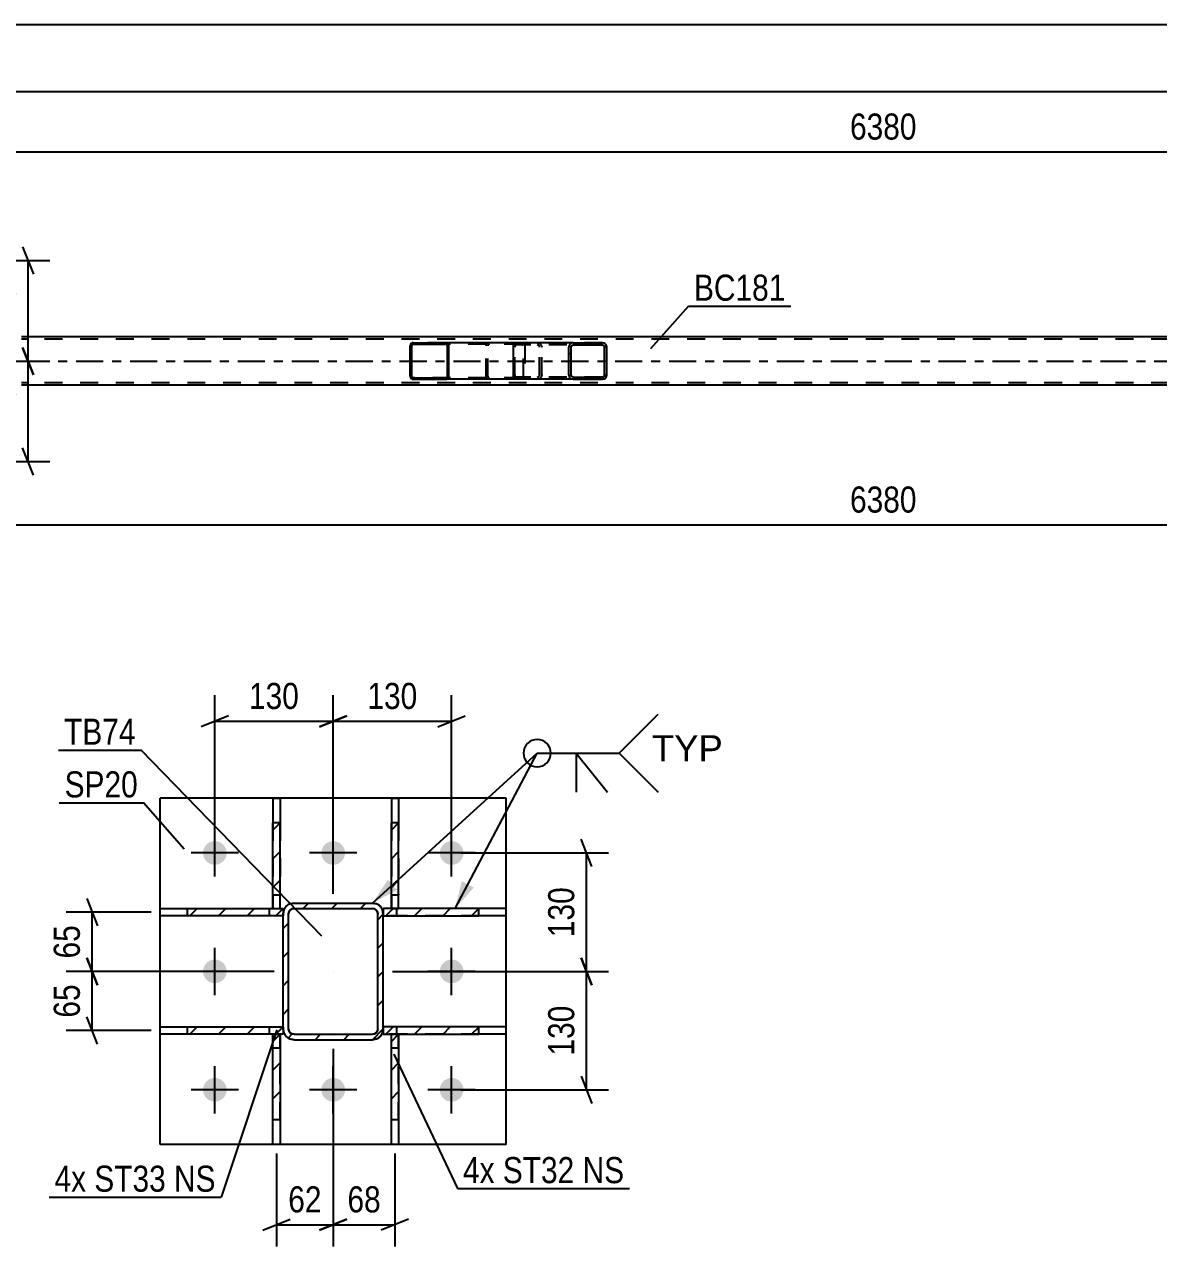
# Model space of a CAD drawing. Header units: millimetres. Extents: x 0 to 841, y 0 to 594.
# Drawn here: x 278.8 to 403.3, y 135.2 to 269.4 of the extents above; entities that cross this region are included whole.
import ezdxf

# ---------------------------------------------------------------- set-up
doc = ezdxf.new("R2010")
doc.units = ezdxf.units.MM
doc.linetypes.add('DXK_LINE_DOT2', pattern=[3.9198, 1.9599, -1.9599])
doc.linetypes.add('DXK_LINE_DOT3', pattern=[5.9187, 2.979, -0.9799, 0.9799, -0.9799])
doc.styles.add('Arial', font='ARIAL.TTF', dxfattribs={"height": 0.2})
doc.styles.add('Arial Narrow', font='ARIALN.TTF', dxfattribs={"height": 0.2})

# ---------------------------------------------------------------- blocks, each defined once
blk = doc.blocks.new('Part-318887466-3174 - 3094')
at = {"color": 7, "linetype": 'DXK_LINE_DOT2'}
for p, q in [((769.03, 234.81), (106.92, 234.81)), ((769.03, 230.01), (106.92, 230.01))]:
    blk.add_line(p, q, dxfattribs=at)
at = {"color": 2, "linetype": 'Continuous'}
for p, q in [((499.92, 235.05), (250.7, 235.05)), ((499.92, 229.77), (250.7, 229.77))]:
    blk.add_line(p, q, dxfattribs=at)
at = {"color": 7, "linetype": 'DXK_LINE_DOT3'}
blk.add_line((106.92, 232.41), (769.03, 232.41), dxfattribs=at)
blk = doc.blocks.new('Part-318887466-3285 - 3094')
at = {"linetype": 'Continuous'}
h = blk.add_hatch(dxfattribs=at)
h.set_pattern_fill('', scale=0.7, style=0, pattern_type=0)
h.set_pattern_definition([(45, (325.3882, 234.2121), (-1.57154, 1.57154), [])])
h.paths.add_polyline_path([(325.41, 234.09), (325.39, 234.21), (325.31, 234.32), (325.2, 234.39), (325.07, 234.41), (321.5, 234.41), (321.37, 234.39), (321.26, 234.32), (321.18, 234.21), (321.16, 234.09), (321.16, 230.73), (321.18, 230.61), (321.26, 230.5), (321.37, 230.43), (321.5, 230.41), (325.07, 230.41), (325.2, 230.43), (325.31, 230.5), (325.39, 230.61), (325.41, 230.73)])
h.paths.add_polyline_path([(325.23, 230.67), (325.19, 230.62), (325.14, 230.58), (325.07, 230.57), (321.5, 230.57), (321.43, 230.58), (321.38, 230.62), (321.34, 230.67), (321.33, 230.73), (321.33, 234.09), (321.34, 234.15), (321.38, 234.2), (321.43, 234.24), (321.5, 234.25), (325.07, 234.25), (325.14, 234.24), (325.19, 234.2), (325.23, 234.15), (325.24, 234.09), (325.24, 230.73)])
at = {"color": 2, "linetype": 'Continuous'}
for p, q in [((321.18, 234.21), (321.16, 234.09)), ((321.16, 230.73), (321.16, 234.09)), ((321.33, 234.09), (321.34, 234.15)), ((321.33, 230.73), (321.33, 234.09)), ((321.34, 234.15), (321.38, 234.2)), ((321.5, 234.41), (321.37, 234.39)), ((321.38, 234.2), (321.43, 234.24)), ((321.43, 234.24), (321.5, 234.25)), ((321.5, 234.41), (325.07, 234.41)), ((321.5, 234.25), (325.07, 234.25)), ((332.77, 234.41), (325.07, 234.41)), ((325.2, 234.39), (325.07, 234.41)), ((325.07, 234.25), (325.14, 234.24)), ((325.14, 234.24), (325.19, 234.2)), ((325.19, 234.2), (325.23, 234.15)), ((325.23, 234.15), (325.24, 234.09)), ((325.24, 230.73), (325.24, 234.09)), ((325.41, 234.09), (325.39, 234.21)), ((325.41, 230.73), (325.41, 234.09)), ((321.16, 230.73), (321.18, 230.61)), ((321.34, 230.67), (321.33, 230.73)), ((321.38, 230.62), (321.34, 230.67)), ((321.37, 230.43), (321.5, 230.41)), ((321.43, 230.58), (321.38, 230.62)), ((321.5, 230.57), (321.43, 230.58)), ((321.5, 230.57), (325.07, 230.57)), ((321.5, 230.41), (325.07, 230.41)), ((325.14, 230.58), (325.07, 230.57)), ((325.07, 230.41), (325.2, 230.43)), ((332.77, 230.41), (325.07, 230.41)), ((325.19, 230.62), (325.14, 230.58)), ((325.23, 230.67), (325.19, 230.62)), ((325.24, 230.73), (325.23, 230.67)), ((325.39, 230.61), (325.41, 230.73))]:
    blk.add_line(p, q, dxfattribs=at)
at = {"color": 7, "linetype": 'DXK_LINE_DOT2'}
for p, q in [((325.07, 234.41), (321.5, 234.41)), ((333.42, 234.25), (321.5, 234.25)), ((329.51, 234.09), (329.53, 234.21)), ((329.51, 230.73), (329.51, 234.09)), ((329.69, 234.15), (329.68, 234.09)), ((329.68, 230.73), (329.68, 234.09)), ((329.73, 234.2), (329.69, 234.15)), ((329.72, 234.39), (329.85, 234.41)), ((329.78, 234.24), (329.73, 234.2)), ((329.85, 234.25), (329.78, 234.24)), ((333.42, 234.41), (332.77, 234.41)), ((333.42, 234.41), (333.55, 234.39)), ((333.49, 234.24), (333.42, 234.25)), ((333.54, 234.2), (333.49, 234.24)), ((333.58, 234.15), (333.54, 234.2)), ((333.59, 234.09), (333.58, 234.15)), ((333.59, 230.73), (333.59, 234.09)), ((333.74, 234.21), (333.76, 234.09)), ((333.76, 234.09), (333.76, 230.73)), ((333.42, 230.57), (321.5, 230.57)), ((325.07, 230.41), (321.5, 230.41)), ((329.53, 230.61), (329.51, 230.73)), ((329.68, 230.73), (329.69, 230.67)), ((329.69, 230.67), (329.73, 230.62)), ((329.85, 230.41), (329.72, 230.43)), ((329.73, 230.62), (329.74, 230.61)), ((329.74, 230.61), (329.78, 230.58)), ((329.78, 230.58), (329.85, 230.57)), ((333.42, 230.41), (332.77, 230.41)), ((333.42, 230.57), (333.49, 230.58)), ((333.55, 230.43), (333.42, 230.41)), ((333.49, 230.58), (333.54, 230.62)), ((333.54, 230.62), (333.58, 230.67)), ((333.58, 230.67), (333.59, 230.73)), ((333.76, 230.73), (333.74, 230.61))]:
    blk.add_line(p, q, dxfattribs=at)
at = {"color": 2, "linetype": 'Continuous'}
for centre, start, end in [((321.48, 234.08), 110.7583, 155.68), ((325.09, 234.08), 24.32, 69.2417), ((321.48, 230.74), 204.32, 249.2417), ((325.09, 230.74), 290.7583, 335.68)]:
    blk.add_arc(centre, 0.331, start, end, dxfattribs=at)
at = {"color": 7, "linetype": 'DXK_LINE_DOT2'}
for centre, start, end in [((329.83, 234.08), 110.7583, 155.68), ((333.44, 234.08), 24.32, 69.2417), ((329.83, 230.74), 204.32, 249.2417), ((333.44, 230.74), 290.7583, 335.68)]:
    blk.add_arc(centre, 0.331, start, end, dxfattribs=at)
blk = doc.blocks.new('Part-318887466-3310 - 3094')
at = {"linetype": 'Continuous'}
h = blk.add_hatch(dxfattribs=at)
h.set_pattern_fill('', scale=0.7, style=0, pattern_type=0)
h.set_pattern_definition([(45, (342.7202, 234.1134), (-1.57154, 1.57154), [])])
h.paths.add_polyline_path([(342.76, 233.93), (342.72, 234.11), (342.61, 234.27), (342.45, 234.37), (342.26, 234.41), (339.07, 234.41), (338.88, 234.37), (338.72, 234.27), (338.61, 234.11), (338.57, 233.93), (338.57, 230.89), (338.61, 230.71), (338.72, 230.55), (338.88, 230.45), (339.07, 230.41), (342.26, 230.41), (342.45, 230.45), (342.61, 230.55), (342.72, 230.71), (342.76, 230.89)])
h.paths.add_polyline_path([(342.49, 230.8), (342.43, 230.72), (342.35, 230.67), (342.26, 230.65), (339.07, 230.65), (338.98, 230.67), (338.89, 230.72), (338.84, 230.8), (338.82, 230.89), (338.82, 233.93), (338.84, 234.02), (338.89, 234.1), (338.98, 234.15), (339.07, 234.17), (342.26, 234.17), (342.35, 234.15), (342.43, 234.1), (342.49, 234.02), (342.51, 233.93), (342.51, 230.89)])
at = {"color": 2, "linetype": 'Continuous'}
for p, q in [((332.5, 233.93), (332.52, 234.11)), ((332.5, 230.89), (332.5, 233.93)), ((332.52, 234.11), (332.58, 234.27)), ((332.58, 234.27), (332.67, 234.37)), ((332.67, 234.37), (332.77, 234.41)), ((339.07, 234.41), (332.77, 234.41)), ((338.61, 234.11), (338.57, 233.93)), ((338.57, 230.89), (338.57, 233.93)), ((338.82, 233.93), (338.84, 234.02)), ((338.82, 230.89), (338.82, 233.93)), ((338.84, 234.02), (338.89, 234.1)), ((339.07, 234.41), (338.88, 234.37)), ((338.89, 234.1), (338.98, 234.15)), ((338.98, 234.15), (339.07, 234.17)), ((339.07, 234.41), (342.26, 234.41)), ((339.07, 234.17), (342.26, 234.17)), ((342.45, 234.37), (342.26, 234.41)), ((342.26, 234.17), (342.35, 234.15)), ((342.35, 234.15), (342.43, 234.1)), ((342.43, 234.1), (342.49, 234.02)), ((342.49, 234.02), (342.51, 233.93)), ((342.51, 230.89), (342.51, 233.93)), ((342.76, 233.93), (342.72, 234.11)), ((342.76, 230.89), (342.76, 233.93)), ((332.52, 230.71), (332.5, 230.89)), ((338.57, 230.89), (338.61, 230.71)), ((338.84, 230.8), (338.82, 230.89)), ((338.89, 230.72), (338.84, 230.8)), ((342.49, 230.8), (342.43, 230.72)), ((342.51, 230.89), (342.49, 230.8)), ((342.72, 230.71), (342.76, 230.89)), ((332.58, 230.55), (332.52, 230.71)), ((332.67, 230.45), (332.58, 230.55)), ((332.77, 230.41), (332.67, 230.45)), ((339.07, 230.41), (332.77, 230.41)), ((338.88, 230.45), (339.07, 230.41)), ((338.98, 230.67), (338.89, 230.72)), ((339.07, 230.65), (338.98, 230.67)), ((339.07, 230.65), (342.26, 230.65)), ((339.07, 230.41), (342.26, 230.41)), ((342.35, 230.67), (342.26, 230.65)), ((342.26, 230.41), (342.45, 230.45)), ((342.43, 230.72), (342.35, 230.67))]:
    blk.add_line(p, q, dxfattribs=at)
at = {"color": 7, "linetype": 'DXK_LINE_DOT2'}
for p, q in [((332.65, 234.02), (332.64, 233.93)), ((332.64, 230.89), (332.64, 233.93)), ((332.68, 234.1), (332.65, 234.02)), ((332.72, 234.15), (332.68, 234.1)), ((332.77, 234.17), (332.72, 234.15)), ((342.26, 234.17), (332.77, 234.17)), ((333.76, 234.17), (333.76, 234.41)), ((335.11, 234.41), (335.3, 234.37)), ((335.2, 234.15), (335.11, 234.17)), ((335.28, 234.1), (335.2, 234.15)), ((335.34, 234.02), (335.28, 234.1)), ((335.36, 233.93), (335.34, 234.02)), ((335.36, 230.89), (335.36, 233.93)), ((335.57, 234.11), (335.61, 233.93)), ((335.61, 230.89), (335.61, 233.93)), ((342.26, 234.41), (339.07, 234.41)), ((332.64, 230.89), (332.65, 230.8)), ((332.65, 230.8), (332.68, 230.72)), ((335.28, 230.72), (335.34, 230.8)), ((335.34, 230.8), (335.36, 230.89)), ((335.61, 230.89), (335.57, 230.71)), ((332.68, 230.72), (332.72, 230.67)), ((332.72, 230.67), (332.77, 230.65)), ((342.26, 230.65), (332.77, 230.65)), ((333.76, 230.41), (333.76, 230.65)), ((335.11, 230.65), (335.2, 230.67)), ((335.3, 230.45), (335.11, 230.41)), ((335.2, 230.67), (335.28, 230.72)), ((342.26, 230.41), (339.07, 230.41))]:
    blk.add_line(p, q, dxfattribs=at)
for centre, start, end in [((335.12, 233.91), 23.8494, 68.8059), ((335.12, 230.9), 291.1941, 336.1506)]:
    blk.add_arc(centre, 0.492, start, end, dxfattribs=at)
at = {"color": 2, "linetype": 'Continuous'}
for centre, start, end in [((339.06, 233.91), 111.1941, 156.1506), ((342.27, 233.91), 23.8494, 68.8059), ((339.06, 230.9), 203.8494, 248.8059), ((342.27, 230.9), 291.1941, 336.1506)]:
    blk.add_arc(centre, 0.492, start, end, dxfattribs=at)
blk = doc.blocks.new('Part-318887466-6479 - 6443')
at = {"linetype": 'Continuous'}
h = blk.add_hatch(dxfattribs=at)
h.set_pattern_fill('', scale=0.7, style=0, pattern_type=0)
h.set_pattern_definition([(45, (307.206, 159.298), (-1.57154, 1.57154), [])])
h.paths.add_polyline_path([(307.21, 158.5), (307.21, 159.3), (296.71, 159.3), (296.71, 158.5)])
at = {"color": 2, "linetype": 'Continuous'}
for p, q in [((293.71, 158.5), (293.71, 159.3)), ((293.71, 159.3), (296.71, 159.3)), ((296.71, 158.5), (293.71, 158.5)), ((296.71, 159.3), (307.21, 159.3)), ((296.71, 158.5), (296.71, 159.3)), ((307.21, 158.5), (296.71, 158.5)), ((307.21, 159.3), (307.21, 158.5))]:
    blk.add_line(p, q, dxfattribs=at)
at = {"color": 7, "linetype": 'DXK_LINE_DOT2'}
for p, q in [((296.71, 159.3), (307.21, 159.3)), ((307.21, 158.5), (296.71, 158.5)), ((305.71, 158.5), (305.71, 159.3)), ((307.21, 159.3), (307.21, 158.5))]:
    blk.add_line(p, q, dxfattribs=at)
blk = doc.blocks.new('Part-318887466-6553 - 6443')
at = {"linetype": 'Continuous'}
h = blk.add_hatch(dxfattribs=at)
h.set_pattern_fill('', scale=0.7, style=0, pattern_type=0)
h.set_pattern_definition([(45, (306.8907, 181.7103), (-1.57154, 1.57154), [])])
h.paths.add_polyline_path([(306.89, 172.31), (306.89, 181.71), (306.09, 181.71), (306.09, 172.31)])
at = {"color": 2, "linetype": 'Continuous'}
for p, q in [((306.09, 184.4), (306.09, 181.71)), ((306.09, 184.4), (306.89, 184.4)), ((306.89, 184.4), (306.89, 181.71)), ((306.09, 172.31), (306.09, 181.71)), ((306.89, 181.71), (306.09, 181.71)), ((306.89, 172.31), (306.89, 181.71)), ((306.09, 172.31), (306.89, 172.31))]:
    blk.add_line(p, q, dxfattribs=at)
at = {"color": 7, "linetype": 'DXK_LINE_DOT2'}
for p, q in [((306.09, 181.71), (306.09, 172.31)), ((306.89, 181.71), (306.89, 173.81)), ((306.09, 173.81), (306.89, 173.81)), ((306.89, 172.31), (306.89, 173.81)), ((306.09, 172.31), (306.89, 172.31))]:
    blk.add_line(p, q, dxfattribs=at)
blk = doc.blocks.new('Part-318887466-6505 - 6443')
at = {"linetype": 'Continuous'}
h = blk.add_hatch(dxfattribs=at)
h.set_pattern_fill('', scale=0.7, style=0, pattern_type=0)
h.set_pattern_definition([(45, (318.2061, 159.0993), (-1.57154, 1.57154), [])])
h.paths.add_polyline_path([(318.11, 158.64), (318.21, 159.1), (318.21, 171.7), (318.11, 172.16), (317.85, 172.55), (317.47, 172.81), (317.01, 172.9), (308.41, 172.9), (307.95, 172.81), (307.56, 172.55), (307.3, 172.16), (307.21, 171.7), (307.21, 159.1), (307.3, 158.64), (307.56, 158.25), (307.95, 157.99), (308.41, 157.9), (317.01, 157.9), (317.47, 157.99), (317.85, 158.25)])
h.paths.add_polyline_path([(317.24, 158.54), (317.01, 158.5), (308.41, 158.5), (308.18, 158.54), (307.98, 158.67), (307.85, 158.87), (307.81, 159.1), (307.81, 171.7), (307.85, 171.93), (307.98, 172.12), (308.18, 172.25), (308.41, 172.3), (317.01, 172.3), (317.24, 172.25), (317.43, 172.12), (317.56, 171.93), (317.61, 171.7), (317.61, 159.1), (317.56, 158.87), (317.43, 158.67)])
at = {"color": 7, "linetype": 'DXK_LINE_DOT2'}
for p, q in [((307.21, 171.7), (307.3, 172.16)), ((307.85, 171.93), (307.81, 171.7)), ((307.98, 172.12), (307.85, 171.93)), ((307.95, 172.81), (308.41, 172.9)), ((308.18, 172.25), (307.98, 172.12)), ((308.41, 172.3), (308.18, 172.25)), ((308.41, 172.9), (317.01, 172.9)), ((308.41, 172.3), (317.01, 172.3)), ((317.01, 172.9), (317.47, 172.81)), ((317.24, 172.25), (317.01, 172.3)), ((317.43, 172.12), (317.24, 172.25)), ((317.56, 171.93), (317.43, 172.12)), ((317.61, 171.7), (317.56, 171.93)), ((318.11, 172.16), (318.21, 171.7)), ((307.21, 159.1), (307.21, 171.7)), ((307.81, 159.1), (307.81, 171.7)), ((317.61, 159.1), (317.61, 171.7)), ((318.21, 159.1), (318.21, 171.7)), ((307.3, 158.64), (307.21, 159.1)), ((307.81, 159.1), (307.85, 158.87)), ((307.85, 158.87), (307.98, 158.67)), ((307.98, 158.67), (308.18, 158.54)), ((308.18, 158.54), (308.41, 158.5)), ((308.41, 158.5), (317.01, 158.5)), ((317.01, 158.5), (317.24, 158.54)), ((317.24, 158.54), (317.43, 158.67)), ((317.43, 158.67), (317.56, 158.87)), ((317.56, 158.87), (317.61, 159.1)), ((318.21, 159.1), (318.11, 158.64)), ((308.41, 157.9), (307.95, 157.99)), ((308.41, 157.9), (317.01, 157.9)), ((317.47, 157.99), (317.01, 157.9))]:
    blk.add_line(p, q, dxfattribs=at)
at = {"color": 2, "linetype": 'Continuous'}
for p, q in [((307.3, 172.16), (307.21, 171.7)), ((307.81, 171.7), (307.85, 171.93)), ((307.85, 171.93), (307.98, 172.12)), ((308.41, 172.9), (307.95, 172.81)), ((307.98, 172.12), (308.18, 172.25)), ((308.18, 172.25), (308.41, 172.3)), ((308.41, 172.9), (317.01, 172.9)), ((308.41, 172.3), (317.01, 172.3)), ((317.47, 172.81), (317.01, 172.9)), ((317.01, 172.3), (317.24, 172.25)), ((317.24, 172.25), (317.43, 172.12)), ((317.43, 172.12), (317.56, 171.93)), ((317.56, 171.93), (317.61, 171.7)), ((318.21, 171.7), (318.11, 172.16)), ((307.21, 159.1), (307.21, 171.7)), ((307.81, 159.1), (307.81, 171.7)), ((317.61, 159.1), (317.61, 171.7)), ((318.21, 159.1), (318.21, 171.7)), ((307.21, 159.1), (307.3, 158.64)), ((307.85, 158.87), (307.81, 159.1)), ((307.98, 158.67), (307.85, 158.87)), ((308.18, 158.54), (307.98, 158.67)), ((308.41, 158.5), (308.18, 158.54)), ((308.41, 158.5), (317.01, 158.5)), ((317.24, 158.54), (317.01, 158.5)), ((317.43, 158.67), (317.24, 158.54)), ((317.56, 158.87), (317.43, 158.67)), ((317.61, 159.1), (317.56, 158.87)), ((318.11, 158.64), (318.21, 159.1)), ((307.95, 157.99), (308.41, 157.9)), ((308.41, 157.9), (317.01, 157.9)), ((317.01, 157.9), (317.47, 157.99))]:
    blk.add_line(p, q, dxfattribs=at)
at = {"color": 7, "linetype": 'DXK_LINE_DOT3'}
blk.add_line((312.71, 165.4), (312.71, 165.4), dxfattribs=at)
at = {"color": 7, "linetype": 'DXK_LINE_DOT2'}
for centre, start, end in [((308.41, 171.7), 112.5, 157.5), ((317.01, 171.7), 22.5, 67.5), ((308.41, 159.1), 202.5, 247.5), ((317.01, 159.1), 292.5, 337.5)]:
    blk.add_arc(centre, 1.2, start, end, dxfattribs=at)
at = {"color": 2, "linetype": 'Continuous'}
for centre, start, end in [((308.41, 171.7), 112.5, 157.5), ((317.01, 171.7), 22.5, 67.5), ((308.41, 159.1), 202.5, 247.5), ((317.01, 159.1), 292.5, 337.5)]:
    blk.add_arc(centre, 1.2, start, end, dxfattribs=at)
blk = doc.blocks.new('Part-318887466-6548 - 6443')
at = {"linetype": 'Continuous'}
h = blk.add_hatch(dxfattribs=at)
h.set_pattern_fill('', scale=0.7, style=0, pattern_type=0)
h.set_pattern_definition([(45, (319.8902, 181.7103), (-1.57154, 1.57154), [])])
h.paths.add_polyline_path([(319.89, 172.31), (319.89, 181.71), (319.09, 181.71), (319.09, 172.31)])
at = {"color": 2, "linetype": 'Continuous'}
for p, q in [((319.09, 184.4), (319.09, 181.71)), ((319.09, 184.4), (319.89, 184.4)), ((319.89, 184.4), (319.89, 181.71)), ((319.09, 172.31), (319.09, 181.71)), ((319.89, 181.71), (319.09, 181.71)), ((319.89, 172.31), (319.89, 181.71)), ((319.09, 172.31), (319.89, 172.31))]:
    blk.add_line(p, q, dxfattribs=at)
at = {"color": 7, "linetype": 'DXK_LINE_DOT2'}
for p, q in [((319.09, 181.71), (319.09, 172.31)), ((319.89, 181.71), (319.89, 173.81)), ((319.09, 173.81), (319.89, 173.81)), ((319.89, 172.31), (319.89, 173.81)), ((319.09, 172.31), (319.89, 172.31))]:
    blk.add_line(p, q, dxfattribs=at)
blk = doc.blocks.new('Part-318887466-6558 - 6443')
at = {"linetype": 'Continuous'}
h = blk.add_hatch(dxfattribs=at)
h.set_pattern_fill('', scale=0.7, style=0, pattern_type=0)
h.set_pattern_definition([(45, (319.8907, 158.5081), (-1.57154, 1.57154), [])])
h.paths.add_polyline_path([(319.89, 149.09), (319.89, 158.51), (319.09, 158.51), (319.09, 149.09)])
at = {"color": 7, "linetype": 'DXK_LINE_DOT2'}
for p, q in [((319.09, 157.01), (319.09, 158.51)), ((319.09, 158.51), (319.89, 158.51)), ((319.89, 149.09), (319.89, 158.51)), ((319.09, 157.01), (319.89, 157.01)), ((319.09, 149.09), (319.09, 157.01))]:
    blk.add_line(p, q, dxfattribs=at)
at = {"color": 2, "linetype": 'Continuous'}
for p, q in [((319.09, 149.09), (319.09, 158.51)), ((319.09, 158.51), (319.89, 158.51)), ((319.89, 158.51), (319.89, 149.09)), ((319.09, 146.4), (319.09, 149.09)), ((319.89, 149.09), (319.09, 149.09)), ((319.89, 149.09), (319.89, 146.4)), ((319.89, 146.4), (319.09, 146.4))]:
    blk.add_line(p, q, dxfattribs=at)
blk = doc.blocks.new('Part-318887466-6563 - 6443')
at = {"linetype": 'Continuous'}
h = blk.add_hatch(dxfattribs=at)
h.set_pattern_fill('', scale=0.7, style=0, pattern_type=0)
h.set_pattern_definition([(45, (306.8912, 158.5081), (-1.57154, 1.57154), [])])
h.paths.add_polyline_path([(306.89, 149.09), (306.89, 158.51), (306.09, 158.51), (306.09, 149.09)])
at = {"color": 7, "linetype": 'DXK_LINE_DOT2'}
for p, q in [((306.09, 157.01), (306.09, 158.51)), ((306.09, 158.51), (306.89, 158.51)), ((306.89, 149.09), (306.89, 158.51)), ((306.09, 157.01), (306.89, 157.01)), ((306.09, 149.09), (306.09, 157.01))]:
    blk.add_line(p, q, dxfattribs=at)
at = {"color": 2, "linetype": 'Continuous'}
for p, q in [((306.09, 149.09), (306.09, 158.51)), ((306.09, 158.51), (306.89, 158.51)), ((306.89, 158.51), (306.89, 149.09)), ((306.09, 146.4), (306.09, 149.09)), ((306.89, 149.09), (306.09, 149.09)), ((306.89, 149.09), (306.89, 146.4)), ((306.89, 146.4), (306.09, 146.4))]:
    blk.add_line(p, q, dxfattribs=at)
blk = doc.blocks.new('Part-318887466-6632 - 6443')
at = {"color": 2, "linetype": 'Continuous'}
for p, q in [((293.71, 146.4), (293.71, 184.4)), ((331.71, 184.4), (293.71, 184.4)), ((331.71, 146.4), (331.71, 184.4)), ((331.71, 146.4), (293.71, 146.4))]:
    blk.add_line(p, q, dxfattribs=at)
blk = doc.blocks.new('Part-318887466-6568 - 6443')
at = {"linetype": 'Continuous'}
h = blk.add_hatch(dxfattribs=at)
h.set_pattern_fill('', scale=0.7, style=0, pattern_type=0)
h.set_pattern_definition([(45, (307.206, 172.298), (-1.57154, 1.57154), [])])
h.paths.add_polyline_path([(307.21, 171.5), (307.21, 172.3), (296.71, 172.3), (296.71, 171.5)])
at = {"color": 2, "linetype": 'Continuous'}
for p, q in [((293.71, 171.5), (293.71, 172.3)), ((293.71, 172.3), (296.71, 172.3)), ((296.71, 172.3), (307.21, 172.3)), ((296.71, 171.5), (296.71, 172.3)), ((307.21, 172.3), (307.21, 171.5)), ((296.71, 171.5), (293.71, 171.5)), ((307.21, 171.5), (296.71, 171.5))]:
    blk.add_line(p, q, dxfattribs=at)
at = {"color": 7, "linetype": 'DXK_LINE_DOT2'}
for p, q in [((296.71, 172.3), (307.21, 172.3)), ((305.71, 171.5), (305.71, 172.3)), ((307.21, 172.3), (307.21, 171.5)), ((307.21, 171.5), (296.71, 171.5))]:
    blk.add_line(p, q, dxfattribs=at)
blk = doc.blocks.new('Part-318887466-6621 - 6443')
at = {"linetype": 'Continuous'}
h = blk.add_hatch(dxfattribs=at)
h.set_pattern_fill('', scale=0.7, style=0, pattern_type=0)
h.set_pattern_definition([(45, (328.7045, 172.2982), (-1.57154, 1.57154), [])])
h.paths.add_polyline_path([(328.7, 171.5), (328.7, 172.3), (318.21, 172.3), (318.21, 171.5)])
at = {"color": 7, "linetype": 'DXK_LINE_DOT2'}
for p, q in [((328.7, 172.3), (318.21, 172.3)), ((318.21, 172.3), (318.21, 171.5)), ((319.71, 171.5), (319.71, 172.3)), ((328.7, 171.5), (318.21, 171.5))]:
    blk.add_line(p, q, dxfattribs=at)
at = {"color": 2, "linetype": 'Continuous'}
for p, q in [((328.7, 172.3), (318.21, 172.3)), ((318.21, 172.3), (318.21, 171.5)), ((331.71, 172.3), (328.7, 172.3)), ((328.7, 171.5), (328.7, 172.3)), ((331.71, 171.5), (331.71, 172.3)), ((318.21, 171.5), (328.7, 171.5)), ((331.71, 171.5), (328.7, 171.5))]:
    blk.add_line(p, q, dxfattribs=at)
blk = doc.blocks.new('Part-318887466-6626 - 6443')
at = {"linetype": 'Continuous'}
h = blk.add_hatch(dxfattribs=at)
h.set_pattern_fill('', scale=0.7, style=0, pattern_type=0)
h.set_pattern_definition([(45, (328.7045, 159.2982), (-1.57154, 1.57154), [])])
h.paths.add_polyline_path([(328.7, 158.5), (328.7, 159.3), (318.21, 159.3), (318.21, 158.5)])
at = {"color": 7, "linetype": 'DXK_LINE_DOT2'}
for p, q in [((328.7, 159.3), (318.21, 159.3)), ((318.21, 159.3), (318.21, 158.5)), ((328.7, 158.5), (318.21, 158.5)), ((319.71, 158.5), (319.71, 159.3))]:
    blk.add_line(p, q, dxfattribs=at)
at = {"color": 2, "linetype": 'Continuous'}
for p, q in [((328.7, 159.3), (318.21, 159.3)), ((318.21, 159.3), (318.21, 158.5)), ((318.21, 158.5), (328.7, 158.5)), ((331.71, 159.3), (328.7, 159.3)), ((328.7, 158.5), (328.7, 159.3)), ((331.71, 158.5), (328.7, 158.5)), ((331.71, 158.5), (331.71, 159.3))]:
    blk.add_line(p, q, dxfattribs=at)
blk = doc.blocks.new('Bolt-318887466-6645 - 6443')
at = {"linetype": 'Continuous'}
for points in [[(298.41, 178.4, -1), (301.01, 178.4, -1)], [(311.41, 178.4, -1), (314.01, 178.4, -1)], [(324.41, 178.4, -1), (327.01, 178.4, -1)], [(298.41, 165.4, -1), (301.01, 165.4, -1)], [(324.41, 165.4, -1), (327.01, 165.4, -1)], [(298.41, 152.4, -1), (301.01, 152.4, -1)], [(311.41, 152.4, -1), (314.01, 152.4, -1)], [(324.41, 152.4, -1), (327.01, 152.4, -1)]]:
    blk.add_hatch(color=1, dxfattribs=at).paths.add_polyline_path(points)
at = {"color": 1, "linetype": 'Continuous'}
for p, q in [((299.71, 175.8), (299.71, 181)), ((312.71, 175.8), (312.71, 181)), ((325.71, 175.8), (325.71, 181)), ((302.31, 178.4), (297.11, 178.4)), ((315.31, 178.4), (310.11, 178.4)), ((328.31, 178.4), (323.11, 178.4)), ((299.71, 162.8), (299.71, 168)), ((325.71, 162.8), (325.71, 168)), ((302.31, 165.4), (297.11, 165.4)), ((328.31, 165.4), (323.11, 165.4)), ((299.71, 149.8), (299.71, 155)), ((312.71, 149.8), (312.71, 155)), ((325.71, 149.8), (325.71, 155)), ((302.31, 152.4), (297.11, 152.4)), ((315.31, 152.4), (310.11, 152.4)), ((328.31, 152.4), (323.11, 152.4))]:
    blk.add_line(p, q, dxfattribs=at)
blk = doc.blocks.new('StraightDimension-318887466-3431 - 3094')
at = {"color": 7, "linetype": 'Continuous'}
blk.add_line((96.06, 269.36), (779.89, 269.36), dxfattribs=at)
blk = doc.blocks.new('StraightDimension-318887466-3451 - 3094')
at = {"color": 7, "linetype": 'Continuous'}
blk.add_line((245.5, 255.37), (500.72, 255.37), dxfattribs=at)
at = {"color": 0}
blk.add_wipeout([(377.36, 256.12), (377.36, 260.32), (368.85, 260.32), (368.85, 256.12)], dxfattribs=at)
at = {"color": 3, "style": 'Arial Narrow'}
blk.add_text('6380', height=2.863, dxfattribs=at).set_placement((369.45, 256.72))
blk = doc.blocks.new('StraightDimension-318887466-3493 - 3094')
at = {"color": 7, "linetype": 'Continuous'}
for p, q in [((278.61, 233.91), (279.81, 230.91)), ((246.74, 232.41), (281.61, 232.41)), ((279.21, 221.37), (279.21, 232.41)), ((279.81, 219.87), (278.61, 222.87)), ((256.3, 221.37), (281.61, 221.37))]:
    blk.add_line(p, q, dxfattribs=at)
at = {"color": 0}
blk.add_wipeout([(278.46, 230.23), (274.26, 230.23), (274.26, 223.55), (278.46, 223.55)], dxfattribs=at)
at = {"color": 3, "style": 'Arial Narrow'}
blk.add_text('276', height=2.863, rotation=90.0002, dxfattribs=at).set_placement((277.86, 224.15))
blk = doc.blocks.new('StraightDimension-318887466-3521 - 3094')
at = {"color": 7, "linetype": 'Continuous'}
for p, q in [((278.61, 244.95), (279.81, 241.95)), ((256.3, 243.45), (281.61, 243.45)), ((279.21, 232.41), (279.21, 243.45)), ((279.81, 230.91), (278.61, 233.91)), ((246.74, 232.41), (281.61, 232.41))]:
    blk.add_line(p, q, dxfattribs=at)
at = {"color": 0}
blk.add_wipeout([(278.46, 241.27), (274.26, 241.27), (274.26, 234.59), (278.46, 234.59)], dxfattribs=at)
at = {"color": 3, "style": 'Arial Narrow'}
blk.add_text('276', height=2.863, rotation=90.0002, dxfattribs=at).set_placement((277.86, 235.19))
blk = doc.blocks.new('StraightDimension-318887466-3555 - 3094')
at = {"color": 7, "linetype": 'Continuous'}
blk.add_line((245.5, 214.42), (500.72, 214.42), dxfattribs=at)
at = {"color": 0}
blk.add_wipeout([(377.36, 215.17), (377.36, 219.37), (368.85, 219.37), (368.85, 215.17)], dxfattribs=at)
at = {"color": 3, "style": 'Arial Narrow'}
blk.add_text('6380', height=2.863, dxfattribs=at).set_placement((369.45, 215.77))
blk = doc.blocks.new('StraightDimension-318887466-10045 - 3094')
at = {"color": 7, "linetype": 'Continuous'}
blk.add_line((96.7, 261.99), (779.25, 261.99), dxfattribs=at)
blk = doc.blocks.new('StraightDimension-318887466-6666 - 6443')
at = {"color": 7, "linetype": 'Continuous'}
for p, q in [((341.12, 163.9), (339.92, 166.9)), ((319.21, 165.4), (342.92, 165.4)), ((340.52, 152.4), (340.52, 165.4)), ((339.92, 153.9), (341.12, 150.9)), ((326.71, 152.4), (342.92, 152.4))]:
    blk.add_line(p, q, dxfattribs=at)
at = {"color": 0}
blk.add_wipeout([(339.77, 162.24), (335.57, 162.24), (335.57, 155.56), (339.77, 155.56)], dxfattribs=at)
at = {"color": 3, "style": 'Arial Narrow'}
blk.add_text('130', height=2.863, rotation=90.0002, dxfattribs=at).set_placement((339.17, 156.16))
blk = doc.blocks.new('StraightDimension-318887466-6676 - 6443')
at = {"color": 7, "linetype": 'Continuous'}
for p, q in [((341.12, 176.9), (339.92, 179.9)), ((326.71, 178.4), (342.92, 178.4)), ((340.52, 165.4), (340.52, 178.4)), ((339.92, 166.9), (341.12, 163.9)), ((319.21, 165.4), (342.92, 165.4))]:
    blk.add_line(p, q, dxfattribs=at)
at = {"color": 0}
blk.add_wipeout([(339.77, 175.24), (335.57, 175.24), (335.57, 168.56), (339.77, 168.56)], dxfattribs=at)
at = {"color": 3, "style": 'Arial Narrow'}
blk.add_text('130', height=2.863, rotation=90.0002, dxfattribs=at).set_placement((339.17, 169.16))
blk = doc.blocks.new('StraightDimension-318887466-6693 - 6443')
at = {"color": 7, "linetype": 'Continuous'}
for p, q in [((285.64, 166.9), (286.84, 163.9)), ((306.21, 165.4), (283.39, 165.4)), ((286.24, 158.9), (286.24, 165.4)), ((286.84, 157.4), (285.64, 160.4)), ((292.71, 158.9), (283.39, 158.9))]:
    blk.add_line(p, q, dxfattribs=at)
at = {"color": 0}
blk.add_wipeout([(285.49, 164.58), (281.29, 164.58), (281.29, 159.72), (285.49, 159.72)], dxfattribs=at)
at = {"color": 3, "style": 'Arial Narrow'}
blk.add_text('65', height=2.863, rotation=90.0002, dxfattribs=at).set_placement((284.89, 160.32))
blk = doc.blocks.new('StraightDimension-318887466-6709 - 6443')
at = {"color": 7, "linetype": 'Continuous'}
for p, q in [((312.71, 173.9), (312.71, 195.71)), ((325.71, 179.4), (325.71, 195.71)), ((314.21, 193.46), (311.21, 192.26)), ((324.21, 192.26), (327.21, 193.46)), ((312.71, 192.86), (325.71, 192.86))]:
    blk.add_line(p, q, dxfattribs=at)
at = {"color": 0}
blk.add_wipeout([(322.55, 193.61), (322.55, 197.81), (315.86, 197.81), (315.86, 193.61)], dxfattribs=at)
at = {"color": 3, "style": 'Arial Narrow'}
blk.add_text('130', height=2.863, dxfattribs=at).set_placement((316.46, 194.21))
blk = doc.blocks.new('StraightDimension-318887466-6647 - 6443')
at = {"color": 7, "linetype": 'Continuous'}
for p, q in [((312.71, 156.9), (312.71, 135.19)), ((306.49, 145.4), (306.49, 135.19)), ((304.99, 136.99), (307.99, 138.19)), ((306.49, 137.59), (312.71, 137.59)), ((314.21, 138.19), (311.21, 136.99))]:
    blk.add_line(p, q, dxfattribs=at)
at = {"color": 0}
blk.add_wipeout([(312.03, 138.34), (312.03, 142.54), (307.17, 142.54), (307.17, 138.34)], dxfattribs=at)
at = {"color": 3, "style": 'Arial Narrow'}
blk.add_text('62', height=2.863, dxfattribs=at).set_placement((307.77, 138.94))
blk = doc.blocks.new('StraightDimension-318887466-6656 - 6443')
at = {"color": 7, "linetype": 'Continuous'}
for p, q in [((312.71, 156.9), (312.71, 135.19)), ((319.49, 145.4), (319.49, 135.19)), ((311.21, 136.99), (314.21, 138.19)), ((312.71, 137.59), (319.49, 137.59)), ((320.99, 138.19), (317.99, 136.99))]:
    blk.add_line(p, q, dxfattribs=at)
at = {"color": 0}
blk.add_wipeout([(318.53, 138.34), (318.53, 142.54), (313.67, 142.54), (313.67, 138.34)], dxfattribs=at)
at = {"color": 3, "style": 'Arial Narrow'}
blk.add_text('68', height=2.863, dxfattribs=at).set_placement((314.27, 138.94))
blk = doc.blocks.new('StraightDimension-318887466-6687 - 6443')
at = {"color": 7, "linetype": 'Continuous'}
for p, q in [((285.64, 173.4), (286.84, 170.4)), ((292.71, 171.9), (283.39, 171.9)), ((286.24, 165.4), (286.24, 171.9)), ((286.84, 163.9), (285.64, 166.9)), ((306.21, 165.4), (283.39, 165.4))]:
    blk.add_line(p, q, dxfattribs=at)
at = {"color": 0}
blk.add_wipeout([(285.49, 171.08), (281.29, 171.08), (281.29, 166.22), (285.49, 166.22)], dxfattribs=at)
at = {"color": 3, "style": 'Arial Narrow'}
blk.add_text('65', height=2.863, rotation=90.0002, dxfattribs=at).set_placement((284.89, 166.82))
blk = doc.blocks.new('StraightDimension-318887466-6700 - 6443')
at = {"color": 7, "linetype": 'Continuous'}
for p, q in [((299.71, 179.4), (299.71, 195.71)), ((312.71, 173.9), (312.71, 195.71)), ((301.21, 193.46), (298.21, 192.26)), ((311.21, 192.26), (314.21, 193.46)), ((299.71, 192.86), (312.71, 192.86))]:
    blk.add_line(p, q, dxfattribs=at)
at = {"color": 0}
blk.add_wipeout([(309.55, 193.61), (309.55, 197.81), (302.86, 197.81), (302.86, 193.61)], dxfattribs=at)
at = {"color": 3, "style": 'Arial Narrow'}
blk.add_text('130', height=2.863, dxfattribs=at).set_placement((303.46, 194.21))
blk = doc.blocks.new('Mark-318887466-3170 - 3094')
at = {"color": 0}
blk.add_wipeout([(362.37, 239.03), (362.37, 242.03), (352.32, 242.03), (352.32, 239.03)], dxfattribs=at)
blk.add_wipeout([(362.37, 239.03), (362.37, 242.03), (352.32, 242.03), (352.32, 239.03)], dxfattribs=at)
at = {"color": 30, "linetype": 'Continuous'}
for p, q in [((347.58, 233.8), (351.72, 238.43)), ((351.72, 238.43), (362.97, 238.43))]:
    blk.add_line(p, q, dxfattribs=at)
at = {"color": 3, "style": 'Arial Narrow'}
blk.add_text('BC181', height=2.863, dxfattribs=at).set_placement((352.32, 239.03))
blk = doc.blocks.new('Mark-318887466-6501 - 6443')
at = {"color": 0}
blk.add_wipeout([(291.01, 190.28), (291.01, 193.28), (283.16, 193.28), (283.16, 190.28)], dxfattribs=at)
blk.add_wipeout([(291.01, 190.28), (291.01, 193.28), (283.16, 193.28), (283.16, 190.28)], dxfattribs=at)
at = {"color": 30, "linetype": 'Continuous'}
for p in [(282.56, 189.68), (311.46, 169.28)]:
    blk.add_line(p, (291.61, 189.68), dxfattribs=at)
at = {"color": 3, "style": 'Arial Narrow'}
blk.add_text('TB74', height=2.863, dxfattribs=at).set_placement((283.16, 190.28))
blk = doc.blocks.new('Mark-318887466-6628 - 6443')
at = {"color": 0}
blk.add_wipeout([(291.26, 184.5), (291.26, 187.5), (283.22, 187.5), (283.22, 184.5)], dxfattribs=at)
blk.add_wipeout([(291.26, 184.5), (291.26, 187.5), (283.22, 187.5), (283.22, 184.5)], dxfattribs=at)
at = {"color": 30, "linetype": 'Continuous'}
for p in [(282.62, 183.9), (296.33, 178.81)]:
    blk.add_line(p, (291.86, 183.9), dxfattribs=at)
at = {"color": 3, "style": 'Arial Narrow'}
blk.add_text('SP20', height=2.863, dxfattribs=at).set_placement((283.22, 184.5))
blk = doc.blocks.new('WeldMark-318887466-6718 - 6443')
at = {"linetype": 'Continuous'}
for points in [[(319.73, 174.36), (317.01, 172.9), (318.72, 175.47)], [(328.15, 174.6), (326.09, 172.3), (326.83, 175.3)]]:
    blk.add_hatch(color=30, dxfattribs=at).paths.add_polyline_path(points)
at = {"color": 30, "linetype": 'Continuous'}
for p, q in [((317.01, 172.9), (335.1, 189.36)), ((326.09, 172.3), (335.1, 189.36)), ((335.1, 189.36), (344.1, 189.36))]:
    blk.add_line(p, q, dxfattribs=at)
at = {"color": 3, "linetype": 'Continuous'}
for q in [(342.82, 185.08), (339.39, 185.08)]:
    blk.add_line((339.39, 189.36), q, dxfattribs=at)
for start, end in [(90, 270), (270, 90)]:
    blk.add_arc((335.1, 189.36), 1.5, start, end, dxfattribs=at)
at = {"color": 0, "linetype": 'Continuous'}
blk.add_wipeout([(355.48, 188.46), (355.48, 191.46), (347.7, 191.46), (347.7, 188.46)], dxfattribs=at)
blk.add_wipeout([(355.48, 188.46), (355.48, 191.46), (347.7, 191.46), (347.7, 188.46)], dxfattribs=at)
at = {"color": 3, "linetype": 'Continuous'}
for q in [(348.39, 193.65), (348.39, 185.08)]:
    blk.add_line((344.1, 189.36), q, dxfattribs=at)
at = {"color": 3, "linetype": 'Continuous', "style": 'Arial'}
blk.add_text('TYP', height=2.865, dxfattribs=at).set_placement((347.7, 188.46))
blk = doc.blocks.new('MarkSet-318887466-6767 - 6443')
at = {"color": 0}
for points in [[(285.58, 141.21), (285.58, 144.21), (282.11, 144.21), (282.11, 141.21)], [(294.33, 141.21), (294.33, 144.21), (286.48, 144.21), (286.48, 141.21)], [(299.8, 141.21), (299.8, 144.21), (295.23, 144.21), (295.23, 141.21)]]:
    blk.add_wipeout(points, dxfattribs=at)
for points in [[(285.58, 141.21), (285.58, 144.21), (282.11, 144.21), (282.11, 141.21)], [(294.33, 141.21), (294.33, 144.21), (286.48, 144.21), (286.48, 141.21)], [(299.8, 141.21), (299.8, 144.21), (295.23, 144.21), (295.23, 141.21)]]:
    blk.add_wipeout(points, dxfattribs=at)
at = {"color": 30, "linetype": 'Continuous'}
for p in [(306.51, 159), (281.51, 140.61)]:
    blk.add_line(p, (300.4, 140.61), dxfattribs=at)
at = {"color": 3, "style": 'Arial Narrow'}
for s, p in [('4x', (282.11, 141.21)), ('ST33', (286.48, 141.21)), ('NS', (295.23, 141.21))]:
    blk.add_text(s, height=2.863, dxfattribs=at).set_placement(p)
blk = doc.blocks.new('MarkSet-318887466-6797 - 6443')
at = {"color": 0}
for points in [[(330.43, 142.15), (330.43, 145.15), (326.96, 145.15), (326.96, 142.15)], [(339.19, 142.15), (339.19, 145.15), (331.33, 145.15), (331.33, 142.15)], [(344.65, 142.15), (344.65, 145.15), (340.09, 145.15), (340.09, 142.15)]]:
    blk.add_wipeout(points, dxfattribs=at)
for points in [[(330.43, 142.15), (330.43, 145.15), (326.96, 145.15), (326.96, 142.15)], [(339.19, 142.15), (339.19, 145.15), (331.33, 145.15), (331.33, 142.15)], [(344.65, 142.15), (344.65, 145.15), (340.09, 145.15), (340.09, 142.15)]]:
    blk.add_wipeout(points, dxfattribs=at)
at = {"color": 30, "linetype": 'Continuous'}
for p, q in [((319.38, 156.32), (326.36, 141.55)), ((326.36, 141.55), (345.25, 141.55))]:
    blk.add_line(p, q, dxfattribs=at)
at = {"color": 3, "style": 'Arial Narrow'}
for s, p in [('4x', (326.96, 142.15)), ('ST32', (331.33, 142.15)), ('NS', (340.09, 142.15))]:
    blk.add_text(s, height=2.863, dxfattribs=at).set_placement(p)

msp = doc.modelspace()

# ---------------------------------------------------------------- block references
for name in ['StraightDimension-318887466-3431 - 3094', 'Part-318887466-3174 - 3094', 'Part-318887466-3285 - 3094', 'Part-318887466-3310 - 3094', 'Part-318887466-6632 - 6443', 'Part-318887466-6553 - 6443', 'Part-318887466-6548 - 6443', 'Bolt-318887466-6645 - 6443', 'Part-318887466-6568 - 6443', 'Part-318887466-6505 - 6443', 'Part-318887466-6621 - 6443', 'Part-318887466-6479 - 6443', 'Part-318887466-6563 - 6443', 'Part-318887466-6626 - 6443', 'Part-318887466-6558 - 6443']:
    msp.add_blockref(name, (0, 0))

# ---------------------------------------------------------------- next in the draw order: block references
for name in ['StraightDimension-318887466-3451 - 3094', 'StraightDimension-318887466-3493 - 3094', 'StraightDimension-318887466-6693 - 6443', 'StraightDimension-318887466-6666 - 6443']:
    msp.add_blockref(name, (0, 0))

# ---------------------------------------------------------------- next in the draw order: block references
for name in ['StraightDimension-318887466-3521 - 3094', 'StraightDimension-318887466-3555 - 3094', 'StraightDimension-318887466-6676 - 6443', 'StraightDimension-318887466-6687 - 6443', 'StraightDimension-318887466-6647 - 6443']:
    msp.add_blockref(name, (0, 0))

# ---------------------------------------------------------------- next in the draw order: block references
for name in ['StraightDimension-318887466-10045 - 3094', 'StraightDimension-318887466-6709 - 6443', 'MarkSet-318887466-6767 - 6443', 'StraightDimension-318887466-6656 - 6443']:
    msp.add_blockref(name, (0, 0))

# ---------------------------------------------------------------- next in the draw order: block references
for name in ['Mark-318887466-3170 - 3094', 'StraightDimension-318887466-6700 - 6443', 'WeldMark-318887466-6718 - 6443', 'MarkSet-318887466-6797 - 6443']:
    msp.add_blockref(name, (0, 0))

# ---------------------------------------------------------------- next in the draw order: block references
msp.add_blockref('Mark-318887466-6501 - 6443', (0, 0))

# ---------------------------------------------------------------- next in the draw order: block references
msp.add_blockref('Mark-318887466-6628 - 6443', (0, 0))

doc.saveas('drawing.dxf')
